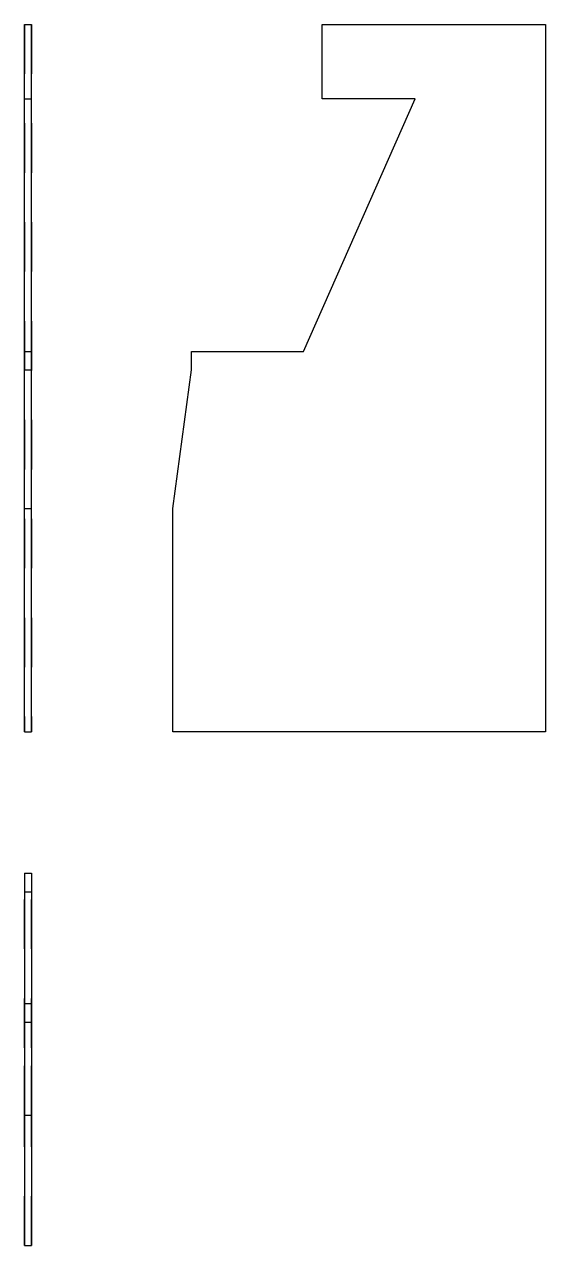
# Model space of a CAD drawing. Extents: x 0 to 1.05, y 0 to 2.47.
import ezdxf

# ---------------------------------------------------------------- set-up
doc = ezdxf.new("R2010")
doc.units = 0
doc.linetypes.add('HIDDEN', pattern=[0.071538, 0.047716, -0.023822])
for name, color, linetype in [('FRONT', 7, 'CONTINUOUS'), ('FRONT_HID', 7, 'HIDDEN'), ('LEFT', 7, 'CONTINUOUS'), ('TOP', 7, 'CONTINUOUS'), ('TOP_HID', 7, 'HIDDEN')]:
    doc.layers.add(name, color=color, linetype=linetype)

msp = doc.modelspace()

# ---------------------------------------------------------------- linework, layer by layer
at = {"layer": 'FRONT'}
for p, q in [((0, 2.469942), (0.014119, 2.469942)), ((0, 2.319336), (0, 2.469942)), ((0.014119, 2.319336), (0.014119, 2.469942)), ((0, 1.808687), (0, 2.319336)), ((0, 2.319336), (0.014119, 2.319336)), ((0.014119, 1.808687), (0.014119, 2.319336)), ((0, 1.808687), (0.014119, 1.808687)), ((0, 1.771035), (0, 1.808687)), ((0.014119, 1.771035), (0.014119, 1.808687)), ((0, 1.771035), (0.014119, 1.771035)), ((0, 1.491002), (0, 1.771035)), ((0.014119, 1.491002), (0.014119, 1.771035)), ((0, 1.491002), (0.014119, 1.491002)), ((0, 1.039183), (0, 1.491002)), ((0.014119, 1.039183), (0.014119, 1.491002)), ((0, 1.039183), (0.014119, 1.039183))]:
    msp.add_line(p, q, dxfattribs=at)
at = {"layer": 'FRONT_HID', "linetype": 'HIDDEN'}
for p, q in [((0, 2.469942), (0, 1.039183)), ((0.014119, 2.469942), (0.014119, 1.039183))]:
    msp.add_line(p, q, dxfattribs=at)
at = {"layer": 'LEFT'}
for p, q in [((0.601484, 2.319336), (0.601484, 2.469942)), ((0.601484, 2.469942), (1.053302, 2.469942)), ((1.053302, 2.469942), (1.053302, 1.039183)), ((0.563832, 1.808687), (0.789741, 2.319336)), ((0.789741, 2.319336), (0.601484, 2.319336)), ((0.337923, 1.771035), (0.337923, 1.808687)), ((0.337923, 1.808687), (0.563832, 1.808687)), ((0.300271, 1.491002), (0.337923, 1.771035)), ((0.300271, 1.039183), (0.300271, 1.491002)), ((1.053302, 1.039183), (0.300271, 1.039183))]:
    msp.add_line(p, q, dxfattribs=at)
at = {"layer": 'TOP'}
for p, q in [((0, 0.753031), (0.014119, 0.753031)), ((0, 0.753031), (0, 0.71538)), ((0.014119, 0.753031), (0.014119, 0.71538)), ((0, 0.71538), (0.014119, 0.71538)), ((0, 0.71538), (0, 0.48947)), ((0.014119, 0.71538), (0.014119, 0.48947)), ((0, 0.48947), (0.014119, 0.48947)), ((0, 0.48947), (0, 0.451819)), ((0.014119, 0.48947), (0.014119, 0.451819)), ((0, 0.451819), (0.014119, 0.451819)), ((0, 0.451819), (0, 0)), ((0.014119, 0.451819), (0.014119, 0)), ((0, 0), (0.014119, 0))]:
    msp.add_line(p, q, dxfattribs=at)
at = {"layer": 'TOP_HID', "linetype": 'HIDDEN'}
for p, q in [((0, 0), (0, 0.753031)), ((0.014119, 0), (0.014119, 0.753031)), ((0, 0.451819), (0, 0.263561)), ((0, 0.263561), (0, 0.451819)), ((0.014119, 0.451819), (0.014119, 0.263561)), ((0.014119, 0.263561), (0.014119, 0.451819)), ((0, 0.263561), (0.014119, 0.263561))]:
    msp.add_line(p, q, dxfattribs=at)

doc.saveas('drawing.dxf')
